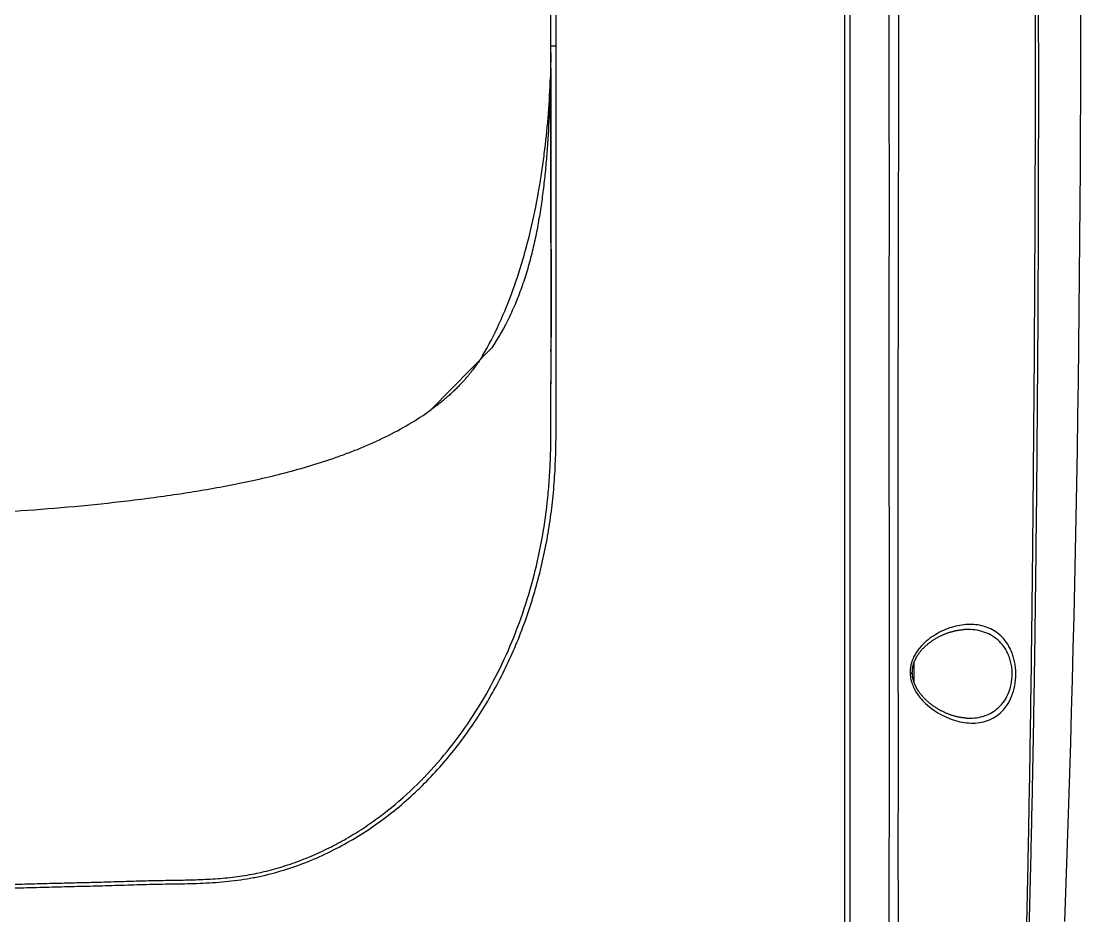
# Model space of a CAD drawing. Header units: millimetres. Extents: x 5828 to 6704, y 123 to 421.
# Drawn here: x 6341.45 to 6346.8, y 265.32 to 269.84 of the extents above; entities that cross this region are included whole.
import ezdxf

# ---------------------------------------------------------------- set-up
doc = ezdxf.new("R2010")
doc.units = ezdxf.units.MM
doc.layers.add('外形图', color=7, linetype='Continuous')

msp = doc.modelspace()

# ---------------------------------------------------------------- linework, layer by layer
at = {"layer": '外形图', "linetype": 'ByBlock'}
for p, q in [((6345.611, 261.085), (6345.611, 276.4787)), ((6344.126, 269.6744), (6344.126, 273.2209)), ((6344.1518, 269.7204), (6344.1518, 273.2232)), ((6344.1256, 269.684), (6344.1239, 269.5861)), ((6344.126, 269.6744), (6344.126, 269.7193)), ((6344.126, 269.6064), (6344.126, 269.6744)), ((6344.1239, 269.5861), (6344.1232, 269.5614)), ((6344.126, 269.6064), (6344.1258, 269.3848)), ((6344.1258, 269.3848), (6344.1256, 269.2073)), ((6344.1256, 269.2073), (6344.1256, 268.8796)), ((6344.1256, 268.8796), (6344.1267, 268.5063)), ((6344.1267, 268.5063), (6344.1267, 268.4094)), ((6344.1267, 268.4094), (6344.1265, 268.303)), ((6343.5208, 267.8802), (6343.8264, 268.1931)), ((6344.126, 268.1735), (6344.126, 268.1748)), ((6343.7569, 268.1167), (6343.7548, 268.1137)), ((6343.7597, 268.1209), (6343.7569, 268.1167)), ((6343.7623, 268.1247), (6343.7597, 268.1209)), ((6343.7646, 268.1281), (6343.7623, 268.1247)), ((6343.7667, 268.1313), (6343.7646, 268.1281)), ((6343.7685, 268.1341), (6343.7667, 268.1313)), ((6343.7702, 268.1367), (6343.7685, 268.1341)), ((6343.7718, 268.1391), (6343.7702, 268.1367)), ((6343.7731, 268.1413), (6343.7718, 268.1391)), ((6343.7744, 268.1433), (6343.7731, 268.1413)), ((6343.7759, 268.1458), (6343.7744, 268.1433)), ((6343.777, 268.1475), (6343.7759, 268.1458)), ((6343.778, 268.1491), (6343.777, 268.1475)), ((6343.7789, 268.1507), (6343.778, 268.1491)), ((6343.7799, 268.1523), (6343.7789, 268.1507)), ((6343.7806, 268.1535), (6343.7799, 268.1523)), ((6343.7266, 268.0756), (6343.7221, 268.0699)), ((6343.7308, 268.0811), (6343.7266, 268.0756)), ((6343.7347, 268.0861), (6343.7308, 268.0811)), ((6343.7383, 268.0909), (6343.7347, 268.0861)), ((6343.7416, 268.0953), (6343.7383, 268.0909)), ((6343.7447, 268.0995), (6343.7416, 268.0953)), ((6343.7475, 268.1034), (6343.7447, 268.0995)), ((6343.7501, 268.1071), (6343.7475, 268.1034)), ((6343.7525, 268.1105), (6343.7501, 268.1071)), ((6343.7548, 268.1137), (6343.7525, 268.1105)), ((6344.1256, 268.0162), (6344.1256, 268.0227)), ((6344.1256, 268.0113), (6344.1256, 268.0162)), ((6343.5286, 267.8859), (6343.5208, 267.8802)), ((6345.961, 266.5995), (6345.961, 266.5022))]:
    msp.add_line(p, q, dxfattribs=at)
for points in [[(6346.7232, 265.2914), (6346.7287, 265.4376), (6346.7341, 265.5855), (6346.7393, 265.7353), (6346.7443, 265.8869), (6346.7491, 266.0404), (6346.7538, 266.1957), (6346.7583, 266.3528), (6346.7626, 266.5117), (6346.7667, 266.6725), (6346.7706, 266.8351), (6346.7743, 266.9994), (6346.7778, 267.1656), (6346.7811, 267.3335), (6346.7842, 267.5031), (6346.7871, 267.6744), (6346.7898, 267.8475), (6346.7922, 268.0225), (6346.7945, 268.1996), (6346.7966, 268.3785), (6346.7984, 268.5588), (6346.8, 268.7399), (6346.8013, 268.921), (6346.8024, 269.1018), (6346.8033, 269.2816), (6346.804, 269.4599), (6346.8044, 269.6363), (6346.8045, 269.8106), (6346.8044, 269.983)], [(6344.1265, 268.303), (6344.126, 268.1878), (6344.1256, 268.0113)], [(6343.7221, 268.0699), (6343.7172, 268.0639), (6343.7147, 268.0607), (6343.712, 268.0575), (6343.7093, 268.0542), (6343.7065, 268.0509), (6343.7037, 268.0475), (6343.7007, 268.044), (6343.6977, 268.0405), (6343.6946, 268.0369), (6343.6914, 268.0333), (6343.6881, 268.0296), (6343.6848, 268.0259), (6343.6814, 268.0222), (6343.6779, 268.0184), (6343.6744, 268.0146), (6343.6708, 268.0108), (6343.6672, 268.007), (6343.6635, 268.0031), (6343.6597, 267.9992), (6343.6559, 267.9953), (6343.652, 267.9914), (6343.6481, 267.9875), (6343.6441, 267.9836), (6343.6401, 267.9796), (6343.636, 267.9757), (6343.6318, 267.9718), (6343.6276, 267.9678), (6343.6234, 267.9639), (6343.6191, 267.9599), (6343.6148, 267.956), (6343.6104, 267.952), (6343.606, 267.9481), (6343.6015, 267.9442), (6343.5969, 267.9402), (6343.5924, 267.9363), (6343.5878, 267.9324), (6343.5831, 267.9285), (6343.5784, 267.9246), (6343.5736, 267.9207), (6343.5688, 267.9168), (6343.5639, 267.9129), (6343.559, 267.909), (6343.5541, 267.9051), (6343.5491, 267.9013), (6343.544, 267.8974), (6343.5389, 267.8936), (6343.5338, 267.8897), (6343.5286, 267.8859)], [(6345.9528, 266.5453), (6345.9528, 266.5467), (6345.9527, 266.5482), (6345.9527, 266.5496), (6345.9527, 266.5511), (6345.9527, 266.5526), (6345.9528, 266.554), (6345.9528, 266.5555), (6345.9528, 266.557), (6345.9529, 266.5584), (6345.953, 266.5599), (6345.9531, 266.5614), (6345.9532, 266.5629), (6345.9533, 266.5643), (6345.9535, 266.5658), (6345.9536, 266.5673), (6345.9538, 266.5687), (6345.954, 266.5702), (6345.9542, 266.5717), (6345.9544, 266.5732), (6345.9547, 266.5747), (6345.9549, 266.5762), (6345.9552, 266.5777), (6345.9555, 266.5792), (6345.9558, 266.5807), (6345.9561, 266.5822), (6345.9565, 266.5837), (6345.9568, 266.5853), (6345.9572, 266.5868), (6345.9576, 266.5883), (6345.958, 266.5899), (6345.9585, 266.5914), (6345.9589, 266.593), (6345.9594, 266.5945), (6345.9599, 266.5961), (6345.9604, 266.5977), (6345.9609, 266.5993), (6345.9615, 266.6009), (6345.9621, 266.6025), (6345.9627, 266.6041), (6345.9633, 266.6057), (6345.9639, 266.6073), (6345.9646, 266.609), (6345.9653, 266.6106), (6345.966, 266.6123), (6345.9668, 266.6139), (6345.9675, 266.6156), (6345.9683, 266.6173), (6345.9692, 266.619), (6345.97, 266.6207), (6345.9709, 266.6224), (6345.9718, 266.6241), (6345.9727, 266.6259), (6345.9737, 266.6276), (6345.9747, 266.6293), (6345.9757, 266.6311), (6345.9767, 266.6329), (6345.9778, 266.6347), (6345.9789, 266.6364), (6345.9801, 266.6382), (6345.9812, 266.64), (6345.9825, 266.6419), (6345.9837, 266.6437), (6345.985, 266.6455), (6345.9863, 266.6474), (6345.9876, 266.6492), (6345.989, 266.6511), (6345.9904, 266.6529), (6345.9919, 266.6548), (6345.9934, 266.6567), (6345.9949, 266.6586), (6345.9965, 266.6605), (6345.9981, 266.6624), (6345.9998, 266.6643), (6346.0014, 266.6662), (6346.0032, 266.6681), (6346.0049, 266.67), (6346.0067, 266.6719), (6346.0086, 266.6739), (6346.0105, 266.6758), (6346.0124, 266.6777), (6346.0144, 266.6797), (6346.0164, 266.6816), (6346.0185, 266.6835), (6346.0206, 266.6855), (6346.0227, 266.6874), (6346.0249, 266.6893), (6346.0271, 266.6912), (6346.0294, 266.6932), (6346.0317, 266.6951), (6346.034, 266.697), (6346.0364, 266.6989), (6346.0388, 266.7008), (6346.0413, 266.7027), (6346.0438, 266.7046), (6346.0464, 266.7064), (6346.049, 266.7083), (6346.0516, 266.7102), (6346.0543, 266.712), (6346.057, 266.7138), (6346.0597, 266.7156), (6346.0625, 266.7174), (6346.0653, 266.7192), (6346.0681, 266.7209), (6346.071, 266.7227), (6346.0739, 266.7244), (6346.0768, 266.7261), (6346.0798, 266.7277), (6346.0828, 266.7294), (6346.0858, 266.731), (6346.0889, 266.7326), (6346.092, 266.7342), (6346.0951, 266.7357), (6346.0982, 266.7372), (6346.1013, 266.7387), (6346.1045, 266.7401), (6346.1077, 266.7416), (6346.1109, 266.743), (6346.1141, 266.7443), (6346.1173, 266.7456), (6346.1206, 266.7469), (6346.1238, 266.7482), (6346.1271, 266.7494), (6346.1304, 266.7506), (6346.1337, 266.7518), (6346.137, 266.7529), (6346.1403, 266.754), (6346.1436, 266.755), (6346.1469, 266.756), (6346.1502, 266.757), (6346.1535, 266.7579), (6346.1569, 266.7588), (6346.1602, 266.7597), (6346.1635, 266.7605), (6346.1668, 266.7613), (6346.1701, 266.762), (6346.1734, 266.7627), (6346.1767, 266.7634), (6346.18, 266.764), (6346.1833, 266.7646), (6346.1866, 266.7651), (6346.1898, 266.7656), (6346.1931, 266.766), (6346.1963, 266.7665), (6346.1996, 266.7668), (6346.2028, 266.7672), (6346.206, 266.7675), (6346.2092, 266.7677), (6346.2124, 266.768), (6346.2152, 266.7681)], [(6346.2262, 266.3199), (6346.2235, 266.3201), (6346.2205, 266.3203), (6346.2175, 266.3205), (6346.2145, 266.3208), (6346.2114, 266.3212), (6346.2084, 266.3215), (6346.2053, 266.3219), (6346.2022, 266.3224), (6346.1991, 266.3228), (6346.1959, 266.3233), (6346.1928, 266.3239), (6346.1897, 266.3245), (6346.1865, 266.3251), (6346.1834, 266.3258), (6346.1802, 266.3265), (6346.177, 266.3272), (6346.1738, 266.328), (6346.1707, 266.3288), (6346.1675, 266.3297), (6346.1643, 266.3306), (6346.1611, 266.3315), (6346.1578, 266.3325), (6346.1546, 266.3335), (6346.1514, 266.3346), (6346.1482, 266.3356), (6346.145, 266.3368), (6346.1418, 266.3379), (6346.1386, 266.3391), (6346.1354, 266.3403), (6346.1322, 266.3416), (6346.129, 266.3429), (6346.1258, 266.3442), (6346.1226, 266.3456), (6346.1194, 266.347), (6346.1163, 266.3484), (6346.1131, 266.3499), (6346.11, 266.3514), (6346.1069, 266.3529), (6346.1038, 266.3545), (6346.1007, 266.3561), (6346.0976, 266.3577), (6346.0946, 266.3593), (6346.0916, 266.361), (6346.0886, 266.3627), (6346.0856, 266.3644), (6346.0826, 266.3661), (6346.0797, 266.3679), (6346.0767, 266.3697), (6346.0739, 266.3715), (6346.071, 266.3733), (6346.0682, 266.3751), (6346.0654, 266.377), (6346.0626, 266.3789), (6346.0599, 266.3808), (6346.0572, 266.3827), (6346.0546, 266.3846), (6346.0519, 266.3865), (6346.0493, 266.3885), (6346.0468, 266.3905), (6346.0442, 266.3925), (6346.0418, 266.3944), (6346.0393, 266.3964), (6346.0369, 266.3984), (6346.0346, 266.4004), (6346.0322, 266.4024), (6346.03, 266.4044), (6346.0277, 266.4064), (6346.0255, 266.4084), (6346.0233, 266.4105), (6346.0212, 266.4125), (6346.0191, 266.4145), (6346.0171, 266.4165), (6346.0151, 266.4185), (6346.0131, 266.4205), (6346.0112, 266.4226), (6346.0093, 266.4246), (6346.0075, 266.4266), (6346.0056, 266.4286), (6346.0039, 266.4305), (6346.0022, 266.4325), (6346.0005, 266.4345), (6345.9988, 266.4365), (6345.9972, 266.4385), (6345.9956, 266.4404), (6345.9941, 266.4424), (6345.9926, 266.4443), (6345.9911, 266.4463), (6345.9897, 266.4482), (6345.9883, 266.4501), (6345.987, 266.452), (6345.9856, 266.4539), (6345.9844, 266.4558), (6345.9831, 266.4577), (6345.9819, 266.4595), (6345.9807, 266.4614), (6345.9795, 266.4632), (6345.9784, 266.4651), (6345.9773, 266.4669), (6345.9763, 266.4687), (6345.9752, 266.4705), (6345.9742, 266.4723), (6345.9733, 266.4741), (6345.9723, 266.4759), (6345.9714, 266.4776), (6345.9705, 266.4794), (6345.9697, 266.4811), (6345.9688, 266.4829), (6345.968, 266.4846), (6345.9673, 266.4863), (6345.9665, 266.488), (6345.9658, 266.4897), (6345.9651, 266.4914), (6345.9644, 266.493), (6345.9637, 266.4947), (6345.9631, 266.4963), (6345.9625, 266.498), (6345.9619, 266.4996), (6345.9613, 266.5012), (6345.9608, 266.5028), (6345.9602, 266.5044), (6345.9597, 266.506), (6345.9593, 266.5076), (6345.9588, 266.5092), (6345.9583, 266.5108), (6345.9579, 266.5123), (6345.9575, 266.5139), (6345.9571, 266.5155), (6345.9567, 266.517), (6345.9564, 266.5185), (6345.956, 266.5201), (6345.9557, 266.5216), (6345.9554, 266.5231), (6345.9551, 266.5246), (6345.9549, 266.5261), (6345.9546, 266.5276), (6345.9544, 266.5291), (6345.9542, 266.5306), (6345.954, 266.5321), (6345.9538, 266.5336), (6345.9536, 266.5351), (6345.9534, 266.5366), (6345.9533, 266.538), (6345.9532, 266.5395), (6345.9531, 266.541), (6345.953, 266.5424), (6345.9529, 266.5439), (6345.9528, 266.5453)]]:
    msp.add_lwpolyline(points, dxfattribs=at)
msp.add_arc((6377.1044, 268.0077), 32.9788, 179.71187, 179.97393, dxfattribs=at)
for points, knots in [([(6345.6381, 264.5778), (6345.6381, 264.6398), (6345.6381, 264.7638), (6345.638, 265.0119), (6345.638, 265.446), (6345.638, 266.0661), (6345.6379, 266.8103), (6345.6379, 267.5545), (6345.6378, 268.2987), (6345.6378, 269.0428), (6345.6377, 269.787), (6345.6376, 270.5312), (6345.6376, 271.2754), (6345.6375, 272.0196), (6345.6375, 272.6397), (6345.6375, 273.1358), (6345.6374, 273.5079), (6345.6374, 273.88), (6345.6375, 274.2521), (6345.6376, 274.5622), (6345.6376, 274.8102), (6345.6377, 274.9963), (6345.6377, 275.1823), (6345.6377, 275.3684), (6345.6377, 275.5544), (6345.6378, 275.7095), (6345.6378, 275.8335), (6345.6378, 275.9265), (6345.6378, 276.0195), (6345.6378, 276.0971), (6345.6378, 276.1591), (6345.6378, 276.2056), (6345.6378, 276.2521), (6345.6378, 276.2986), (6345.6377, 276.3374), (6345.6377, 276.3684), (6345.6377, 276.3916), (6345.6377, 276.4149), (6345.6377, 276.4343), (6345.6377, 276.4498), (6345.6377, 276.4595), (6345.6377, 276.4672), (6345.6377, 276.473), (6345.6377, 276.4779), (6345.6377, 276.4813), (6345.6377, 276.4832), (6345.6377, 276.4842), (6345.6377, 276.4846)], [0, 0, 0, 0, 0.015625, 0.03125, 0.0625, 0.125, 0.1875, 0.25, 0.3125, 0.375, 0.4375, 0.5, 0.5625, 0.625, 0.6875, 0.71875, 0.75, 0.78125, 0.8125, 0.84375, 0.859375, 0.875, 0.890625, 0.90625, 0.921875, 0.9375, 0.945313, 0.953125, 0.960938, 0.96875, 0.972656, 0.976563, 0.980469, 0.984375, 0.988281, 0.990234, 0.992188, 0.994141, 0.996094, 0.99707, 0.998047, 0.998535, 0.999023, 0.999512, 0.999756, 0.999878, 1, 1, 1, 1]), ([(6345.835, 264.7233), (6345.8353, 264.7937), (6345.8357, 264.9346), (6345.8359, 265.1458), (6345.8361, 265.3571), (6345.8364, 265.6388), (6345.8369, 265.991), (6345.8373, 266.4136), (6345.8371, 266.8362), (6345.8364, 267.3997), (6345.8361, 268.1041), (6345.8367, 268.8084), (6345.8365, 269.3718), (6345.8357, 269.7239), (6345.8348, 270.0055), (6345.8337, 270.2871), (6345.8322, 270.639), (6345.8314, 271.0612), (6345.8317, 271.4833), (6345.8324, 271.8349), (6345.8322, 272.116), (6345.8315, 272.3269), (6345.8305, 272.5376), (6345.8298, 272.7132), (6345.8296, 272.8537), (6345.8297, 272.959), (6345.8299, 273.0642), (6345.83, 273.1694), (6345.8298, 273.2747), (6345.8291, 273.3799), (6345.8283, 273.4852), (6345.8275, 273.5903), (6345.8274, 273.6954), (6345.8277, 273.8348), (6345.8283, 273.9735), (6345.8282, 274.1113), (6345.828, 274.2135), (6345.8278, 274.3147), (6345.8278, 274.4473), (6345.8281, 274.6097), (6345.8287, 274.8001), (6345.8293, 274.9839), (6345.8298, 275.1602), (6345.83, 275.3282), (6345.8302, 275.487), (6345.8305, 275.636), (6345.8309, 275.7743), (6345.8315, 275.9015), (6345.832, 276.0169), (6345.8325, 276.1056), (6345.8328, 276.1703), (6345.8329, 276.214), (6345.833, 276.2544), (6345.8331, 276.2915), (6345.8331, 276.3252), (6345.8332, 276.3555), (6345.8332, 276.3822), (6345.8333, 276.4023), (6345.8334, 276.4166), (6345.8334, 276.426), (6345.8335, 276.4345), (6345.8335, 276.4422), (6345.8336, 276.4489), (6345.8337, 276.4547), (6345.8338, 276.4596), (6345.8338, 276.4632), (6345.8339, 276.4656), (6345.8339, 276.467), (6345.8339, 276.4683), (6345.834, 276.4693), (6345.834, 276.47), (6345.834, 276.4704), (6345.834, 276.4707), (6345.8341, 276.4709), (6345.8341, 276.471), (6345.8341, 276.4711), (6345.8341, 276.4711), (6345.8341, 276.4711)], [0, 0, 0, 0, 0.017981, 0.035965, 0.053949, 0.071934, 0.107904, 0.143878, 0.179853, 0.215829, 0.287778, 0.35972, 0.395686, 0.43165, 0.44963, 0.467609, 0.503561, 0.539502, 0.575427, 0.611335, 0.629283, 0.647229, 0.665172, 0.683109, 0.692074, 0.701036, 0.709994, 0.718952, 0.727909, 0.736868, 0.745827, 0.754782, 0.763727, 0.77265, 0.790377, 0.799153, 0.807854, 0.81647, 0.824991, 0.841712, 0.857944, 0.873614, 0.888647, 0.90297, 0.916513, 0.92921, 0.941004, 0.951843, 0.961682, 0.970482, 0.97448, 0.978203, 0.981647, 0.984806, 0.987675, 0.990252, 0.992531, 0.99451, 0.995386, 0.996186, 0.99691, 0.997559, 0.998131, 0.998627, 0.999046, 0.99939, 0.999533, 0.999657, 0.999762, 0.999847, 0.999914, 0.99994, 0.999962, 0.999978, 0.99999, 0.999997, 1, 1, 1, 1]), ([(6345.8831, 264.7227), (6345.8832, 264.8632), (6345.8827, 265.074), (6345.8822, 265.3551), (6345.8819, 265.566), (6345.882, 265.7768), (6345.8821, 266.0579), (6345.8821, 266.4093), (6345.8817, 266.831), (6345.8813, 267.2528), (6345.8813, 267.6745), (6345.8818, 268.0961), (6345.8826, 268.5178), (6345.8835, 268.9394), (6345.8841, 269.361), (6345.884, 269.7826), (6345.8832, 270.2041), (6345.8823, 270.6255), (6345.8824, 270.9766), (6345.883, 271.2573), (6345.8841, 271.538), (6345.8854, 271.8186), (6345.8861, 272.0991), (6345.8861, 272.3094), (6345.8857, 272.5197), (6345.8854, 272.7299), (6345.8858, 272.9051), (6345.8865, 273.0451), (6345.887, 273.1501), (6345.8873, 273.255), (6345.8871, 273.36), (6345.8866, 273.465), (6345.8861, 273.57), (6345.8861, 273.6748), (6345.8864, 273.7794), (6345.8869, 273.8835), (6345.8872, 273.9872), (6345.8871, 274.0901), (6345.8868, 274.1922), (6345.8865, 274.2933), (6345.8863, 274.4259), (6345.8863, 274.5882), (6345.8866, 274.7787), (6345.8868, 274.9626), (6345.8868, 275.139), (6345.8865, 275.3073), (6345.886, 275.4664), (6345.8856, 275.6157), (6345.8854, 275.7544), (6345.8853, 275.882), (6345.8852, 275.9978), (6345.8851, 276.0868), (6345.8849, 276.1517), (6345.8848, 276.1957), (6345.8846, 276.2363), (6345.8844, 276.2735), (6345.8841, 276.3074), (6345.8839, 276.3377), (6345.8837, 276.3646), (6345.8836, 276.3848), (6345.8836, 276.3992), (6345.8835, 276.4086), (6345.8835, 276.4172), (6345.8835, 276.4248), (6345.8835, 276.4316), (6345.8835, 276.4374), (6345.8835, 276.4424), (6345.8835, 276.4459), (6345.8835, 276.4483), (6345.8836, 276.4498), (6345.8836, 276.451), (6345.8836, 276.452), (6345.8836, 276.4527), (6345.8836, 276.4531), (6345.8836, 276.4534), (6345.8836, 276.4536), (6345.8836, 276.4537), (6345.8836, 276.4538), (6345.8836, 276.4538), (6345.8836, 276.4538)], [0, 0, 0, 0, 0.03594, 0.053912, 0.071884, 0.089856, 0.107828, 0.143775, 0.179723, 0.215671, 0.251619, 0.287565, 0.323508, 0.359449, 0.395387, 0.431322, 0.467252, 0.503175, 0.539086, 0.557035, 0.57498, 0.610857, 0.628789, 0.646719, 0.664646, 0.682567, 0.700477, 0.709427, 0.718376, 0.727324, 0.736274, 0.745225, 0.754172, 0.76311, 0.772029, 0.780916, 0.789755, 0.798534, 0.80724, 0.815862, 0.824391, 0.841131, 0.857388, 0.873088, 0.888158, 0.902522, 0.916111, 0.928857, 0.9407, 0.951588, 0.961475, 0.970321, 0.974341, 0.978085, 0.981548, 0.984725, 0.987612, 0.990204, 0.992497, 0.994487, 0.995368, 0.996173, 0.996902, 0.997553, 0.998128, 0.998626, 0.999047, 0.999392, 0.999535, 0.999659, 0.999764, 0.99985, 0.999916, 0.999942, 0.999963, 0.99998, 0.999991, 0.999998, 1, 1, 1, 1]), ([(6346.6145, 275.6383), (6346.6145, 275.6383), (6346.6145, 275.6383), (6346.6143, 275.6384), (6346.6141, 275.6381), (6346.6139, 275.6377), (6346.6137, 275.637), (6346.6134, 275.636), (6346.6132, 275.6348), (6346.6128, 275.6332), (6346.6125, 275.6314), (6346.6121, 275.6294), (6346.6115, 275.6261), (6346.6107, 275.6213), (6346.6097, 275.6146), (6346.6086, 275.607), (6346.6074, 275.5982), (6346.6061, 275.5883), (6346.6047, 275.5774), (6346.6026, 275.5607), (6346.5999, 275.5372), (6346.5963, 275.5059), (6346.5925, 275.4705), (6346.5884, 275.4311), (6346.5841, 275.3877), (6346.5779, 275.3223), (6346.5699, 275.2313), (6346.5606, 275.1117), (6346.5515, 274.9788), (6346.543, 274.8335), (6346.5357, 274.677), (6346.5299, 274.5103), (6346.5259, 274.335), (6346.5239, 274.1523), (6346.5241, 273.9961), (6346.5256, 273.8686), (6346.528, 273.7386), (6346.5316, 273.6079), (6346.5351, 273.4769), (6346.5384, 273.3457), (6346.542, 273.1817), (6346.5461, 272.9848), (6346.55, 272.7878), (6346.5548, 272.5249), (6346.5598, 272.1961), (6346.5644, 271.8013), (6346.5681, 271.4063), (6346.5709, 271.0109), (6346.5729, 270.6153), (6346.5739, 270.2194), (6346.5741, 269.8234), (6346.5737, 269.4271), (6346.5728, 269.0307), (6346.5712, 268.6341), (6346.5683, 268.1051), (6346.5641, 267.5759), (6346.5589, 267.0466), (6346.5542, 266.6495), (6346.5486, 266.2523), (6346.5419, 265.8552), (6346.5353, 265.5243), (6346.5296, 265.2595), (6346.525, 265.061), (6346.5202, 264.8624), (6346.513, 264.5977), (6346.5068, 264.3993), (6346.5028, 264.2669)], [0, 0, 0, 0, 0.00001, 0.000018, 0.000039, 0.000081, 0.000146, 0.000235, 0.000348, 0.000485, 0.000646, 0.000831, 0.001041, 0.001531, 0.002118, 0.002802, 0.00358, 0.004455, 0.005424, 0.006487, 0.008891, 0.011663, 0.014796, 0.018282, 0.022115, 0.026287, 0.035616, 0.046191, 0.05793, 0.070748, 0.084556, 0.099252, 0.114716, 0.130813, 0.147424, 0.155892, 0.164447, 0.181708, 0.190362, 0.199016, 0.216316, 0.233622, 0.250946, 0.26828, 0.302961, 0.337658, 0.372384, 0.40714, 0.441919, 0.476714, 0.511528, 0.54636, 0.581207, 0.616067, 0.650938, 0.720712, 0.755614, 0.790523, 0.825435, 0.860349, 0.895264, 0.912722, 0.930179, 0.947635, 0.965092, 1, 1, 1, 1]), ([(6346.6263, 275.5971), (6346.6263, 275.5974), (6346.6263, 275.5977), (6346.6262, 275.5981), (6346.6261, 275.5983), (6346.626, 275.5985), (6346.6258, 275.5984), (6346.6257, 275.5983), (6346.6257, 275.5981), (6346.6256, 275.5979), (6346.6255, 275.5977), (6346.6253, 275.5972), (6346.6252, 275.5967), (6346.6249, 275.5958), (6346.6247, 275.5946), (6346.6244, 275.5933), (6346.6241, 275.5919), (6346.6238, 275.5906), (6346.6236, 275.5892), (6346.6233, 275.5879), (6346.623, 275.586), (6346.6226, 275.5838), (6346.6222, 275.581), (6346.6216, 275.5774), (6346.6209, 275.5728), (6346.6201, 275.5673), (6346.6193, 275.5619), (6346.6183, 275.5546), (6346.617, 275.5454), (6346.6151, 275.5308), (6346.6127, 275.5125), (6346.61, 275.4905), (6346.6065, 275.4612), (6346.6024, 275.4245), (6346.5976, 275.3805), (6346.593, 275.3364), (6346.5887, 275.2923), (6346.5832, 275.2336), (6346.5767, 275.16), (6346.5696, 275.0717), (6346.5632, 274.9834), (6346.5554, 274.8655), (6346.5473, 274.7181), (6346.5401, 274.5411), (6346.5354, 274.364), (6346.5329, 274.1869), (6346.5326, 274.0097), (6346.5343, 273.8621), (6346.5368, 273.744), (6346.5392, 273.6554), (6346.5418, 273.5669), (6346.5452, 273.4488), (6346.5491, 273.3013), (6346.5532, 273.1242), (6346.5572, 272.947), (6346.5609, 272.7699), (6346.5645, 272.5928), (6346.5688, 272.3566), (6346.5734, 272.0614), (6346.5779, 271.7071), (6346.5817, 271.3528), (6346.5847, 270.9985), (6346.5879, 270.5261), (6346.5899, 269.9356), (6346.5901, 269.2269), (6346.5882, 268.5183), (6346.5838, 267.8097), (6346.578, 267.2192), (6346.5721, 266.7468), (6346.5667, 266.3925), (6346.5604, 266.0383), (6346.5528, 265.684), (6346.5457, 265.3888), (6346.5396, 265.1527), (6346.5348, 264.9756), (6346.5296, 264.7985), (6346.524, 264.6215), (6346.5179, 264.4444), (6346.5137, 264.3264), (6346.5117, 264.2674)], [0, 0, 0, 0, 0.000061, 0.000092, 0.000107, 0.000122, 0.000137, 0.000153, 0.000168, 0.000183, 0.000214, 0.000244, 0.000305, 0.000366, 0.000488, 0.00061, 0.000732, 0.000855, 0.000977, 0.001099, 0.001221, 0.001465, 0.001709, 0.001953, 0.002441, 0.00293, 0.003418, 0.003906, 0.004883, 0.005859, 0.007813, 0.009766, 0.011719, 0.015625, 0.019531, 0.023438, 0.027344, 0.03125, 0.039063, 0.046875, 0.054688, 0.0625, 0.078125, 0.09375, 0.109375, 0.125, 0.140625, 0.156249, 0.164062, 0.171874, 0.179687, 0.187499, 0.203124, 0.218749, 0.234374, 0.249999, 0.265625, 0.28125, 0.3125, 0.34375, 0.375, 0.40625, 0.4375, 0.5, 0.5625, 0.625, 0.6875, 0.75, 0.78125, 0.8125, 0.84375, 0.875, 0.90625, 0.921875, 0.9375, 0.953125, 0.96875, 0.984375, 1, 1, 1, 1]), ([(6339.376, 265.4078), (6339.4609, 265.4101), (6339.6307, 265.4145), (6339.8853, 265.4211), (6340.1399, 265.4278), (6340.3946, 265.4345), (6340.6492, 265.4414), (6340.8614, 265.4468), (6341.0312, 265.4511), (6341.1585, 265.4543), (6341.2858, 265.4577), (6341.4131, 265.4612), (6341.5404, 265.4647), (6341.6677, 265.4679), (6341.795, 265.4709), (6341.9011, 265.4739), (6341.986, 265.4765), (6342.0496, 265.4784), (6342.1133, 265.48), (6342.177, 265.4812), (6342.2406, 265.4822), (6342.3043, 265.4834), (6342.3679, 265.4854), (6342.4315, 265.4889), (6342.495, 265.4944), (6342.5582, 265.5022), (6342.6211, 265.5128), (6342.7042, 265.5305), (6342.8065, 265.5595), (6342.9257, 265.6046), (6343.0411, 265.659), (6343.152, 265.7219), (6343.258, 265.7927), (6343.3587, 265.8709), (6343.4538, 265.9559), (6343.5726, 266.0773), (6343.7062, 266.243), (6343.842, 266.4591), (6343.9345, 266.6506), (6343.996, 266.8089), (6344.036, 266.9299), (6344.07, 267.0526), (6344.098, 267.1769), (6344.1201, 267.3024), (6344.1335, 267.4077), (6344.1412, 267.4923), (6344.1471, 267.577), (6344.1512, 267.6831), (6344.1519, 267.7892), (6344.1518, 267.8741), (6344.1516, 267.9378), (6344.1514, 268.0014), (6344.1514, 268.0651), (6344.1516, 268.1288), (6344.152, 268.2137), (6344.1524, 268.3198), (6344.1526, 268.4471), (6344.1524, 268.5745), (6344.152, 268.7018), (6344.1516, 268.8291), (6344.1513, 268.9989), (6344.1514, 269.2111), (6344.1518, 269.4657), (6344.1518, 269.6355), (6344.1518, 269.7204)], [0, 0, 0, 0, 0.031253, 0.062506, 0.093759, 0.125011, 0.156263, 0.187514, 0.20314, 0.218765, 0.234391, 0.250016, 0.265641, 0.281266, 0.296891, 0.312516, 0.320328, 0.328141, 0.335953, 0.343765, 0.351578, 0.35939, 0.367202, 0.375017, 0.382832, 0.390646, 0.398461, 0.406278, 0.421908, 0.437536, 0.453167, 0.468795, 0.484424, 0.500053, 0.515685, 0.531315, 0.562562, 0.593806, 0.625048, 0.640673, 0.656298, 0.671923, 0.687548, 0.703173, 0.718798, 0.726611, 0.734423, 0.750048, 0.765672, 0.773484, 0.781296, 0.789108, 0.79692, 0.804732, 0.812544, 0.828167, 0.84379, 0.859413, 0.875036, 0.890658, 0.90628, 0.937522, 0.968763, 1, 1, 1, 1]), ([(6344.126, 269.7193), (6344.126, 269.7194), (6344.1264, 269.7195), (6344.1267, 269.7196), (6344.1271, 269.7196), (6344.1277, 269.7197), (6344.1284, 269.7198), (6344.1292, 269.7198), (6344.13, 269.7199), (6344.1311, 269.7199), (6344.1324, 269.72), (6344.134, 269.7201), (6344.1356, 269.7201), (6344.1373, 269.7202), (6344.1394, 269.7202), (6344.1421, 269.7203), (6344.1454, 269.7203), (6344.1486, 269.7204), (6344.1508, 269.7204), (6344.1518, 269.7204)], [0, 0, 0, 0, 0.015056, 0.030681, 0.046314, 0.061948, 0.093216, 0.124484, 0.155753, 0.187021, 0.249558, 0.312095, 0.374631, 0.437168, 0.499705, 0.624779, 0.749853, 0.874926, 1, 1, 1, 1]), ([(6344.1239, 269.5864), (6344.1227, 269.5262), (6344.1192, 269.406), (6344.1113, 269.2559), (6344.1019, 269.1361), (6344.0932, 269.0466), (6344.0825, 268.9572), (6344.0695, 268.8682), (6344.0537, 268.7794), (6344.0347, 268.6913), (6344.0121, 268.6038), (6343.9852, 268.5175), (6343.9537, 268.4327), (6343.9049, 268.3223), (6343.8601, 268.2432), (6343.8264, 268.1931)], [0, 0, 0, 0, 0.125044, 0.249971, 0.312307, 0.374604, 0.436917, 0.499278, 0.561677, 0.624131, 0.686674, 0.749273, 0.811913, 0.874628, 1, 1, 1, 1]), ([(6344.126, 268.1748), (6344.1262, 268.2345), (6344.1268, 268.3538), (6344.1267, 268.5327), (6344.1261, 268.7117), (6344.1256, 268.8907), (6344.1254, 269.0696), (6344.1256, 269.2485), (6344.1259, 269.4275), (6344.126, 269.5468), (6344.126, 269.6064)], [0, 0, 0, 0, 0.125012, 0.250023, 0.375032, 0.500038, 0.625038, 0.750032, 0.87502, 1, 1, 1, 1]), ([(6343.7805, 268.1535), (6343.8112, 268.2061), (6343.8672, 268.3146), (6343.9361, 268.4841), (6343.9918, 268.6586), (6344.0362, 268.8363), (6344.0649, 268.9863), (6344.0835, 269.1068), (6344.0994, 269.2271), (6344.1143, 269.3782), (6344.1211, 269.4995), (6344.1232, 269.5602)], [0, 0, 0, 0, 0.125044, 0.250035, 0.375224, 0.50062, 0.62596, 0.688484, 0.750823, 0.875165, 1, 1, 1, 1]), ([(6339.376, 265.4265), (6339.5095, 265.43), (6339.7764, 265.4369), (6340.11, 265.4456), (6340.3769, 265.4527), (6340.5771, 265.4581), (6340.7772, 265.4633), (6340.9774, 265.4684), (6341.1776, 265.4734), (6341.3444, 265.4779), (6341.4778, 265.4817), (6341.5779, 265.4843), (6341.678, 265.4868), (6341.7781, 265.4892), (6341.8614, 265.4914), (6341.9282, 265.4934), (6341.9782, 265.4949), (6342.0282, 265.4964), (6342.0783, 265.4978), (6342.1283, 265.4989), (6342.1784, 265.4998), (6342.2284, 265.5007), (6342.2951, 265.5018), (6342.3786, 265.5041), (6342.4785, 265.5108), (6342.5779, 265.5233), (6342.6762, 265.5428), (6342.7729, 265.5692), (6342.8675, 265.6023), (6342.9597, 265.6415), (6343.0493, 265.6863), (6343.1361, 265.7364), (6343.2198, 265.7915), (6343.3269, 265.8713), (6343.4522, 265.982), (6343.5876, 266.1298), (6343.708, 266.2901), (6343.8131, 266.4607), (6343.9029, 266.6399), (6343.9772, 266.826), (6344.0363, 267.0174), (6344.0805, 267.2128), (6344.105, 267.378), (6344.1172, 267.5109), (6344.1219, 267.5942), (6344.1242, 267.6609), (6344.1256, 267.7276), (6344.1261, 267.8111), (6344.1258, 267.9112), (6344.1256, 267.9779), (6344.1256, 268.0113)], [0, 0, 0, 0, 0.06251, 0.125019, 0.156273, 0.187527, 0.218781, 0.250034, 0.281287, 0.312539, 0.328165, 0.343792, 0.359418, 0.375043, 0.390669, 0.398482, 0.406295, 0.414108, 0.42192, 0.429733, 0.437546, 0.445359, 0.453172, 0.468797, 0.484428, 0.500055, 0.515687, 0.531319, 0.546948, 0.562578, 0.578208, 0.593835, 0.609462, 0.625088, 0.656332, 0.687573, 0.718817, 0.750056, 0.781294, 0.812534, 0.843773, 0.875014, 0.906257, 0.92188, 0.937504, 0.945316, 0.953128, 0.968752, 0.984376, 1, 1, 1, 1]), ([(6341.4476, 267.3693), (6341.5374, 267.3756), (6341.7168, 267.3901), (6341.9854, 267.418), (6342.2084, 267.4476), (6342.3861, 267.4763), (6342.5189, 267.5007), (6342.6509, 267.5285), (6342.7821, 267.5602), (6342.912, 267.5965), (6343.019, 267.6312), (6343.1036, 267.6621), (6343.1873, 267.6952), (6343.2901, 267.7411), (6343.4091, 267.8048), (6343.4844, 267.8539), (6343.5208, 267.8802)], [0, 0, 0, 0, 0.125059, 0.250107, 0.375138, 0.437656, 0.500164, 0.562659, 0.625144, 0.687615, 0.750101, 0.781374, 0.812669, 0.875221, 0.937643, 1, 1, 1, 1]), ([(6339.376, 267.3129), (6339.3868, 267.3129), (6339.403, 267.3129), (6339.4246, 267.313), (6339.4408, 267.3131), (6339.457, 267.3132), (6339.4786, 267.3132), (6339.5001, 267.3129), (6339.5217, 267.3128), (6339.5433, 267.3128), (6339.5703, 267.313), (6339.6027, 267.313), (6339.6351, 267.3131), (6339.6675, 267.3133), (6339.6999, 267.3133), (6339.7323, 267.3133), (6339.7646, 267.3137), (6339.797, 267.3145), (6339.8401, 267.3153), (6339.8833, 267.3155), (6339.9265, 267.3157), (6339.9697, 267.316), (6340.0237, 267.3166), (6340.0884, 267.3174), (6340.1532, 267.3182), (6340.218, 267.3193), (6340.3043, 267.3208), (6340.4123, 267.3231), (6340.5418, 267.3264), (6340.7145, 267.3316), (6340.9302, 267.3398), (6341.189, 267.3524), (6341.3614, 267.3631), (6341.4476, 267.3693)], [0, 0, 0, 0, 0.015625, 0.023438, 0.031252, 0.039064, 0.046874, 0.062489, 0.070299, 0.078112, 0.09374, 0.109367, 0.124992, 0.140618, 0.156247, 0.171875, 0.187491, 0.203098, 0.218708, 0.249959, 0.265589, 0.281215, 0.312465, 0.343718, 0.374971, 0.406223, 0.437476, 0.499982, 0.562487, 0.624991, 0.749996, 0.874997, 1, 1, 1, 1]), ([(6346.4761, 266.5444), (6346.4761, 266.5536), (6346.4752, 266.5719), (6346.4715, 266.5989), (6346.4655, 266.6249), (6346.4574, 266.6495), (6346.4474, 266.6723), (6346.4321, 266.6996), (6346.4093, 266.7291), (6346.3767, 266.7567), (6346.3409, 266.7764), (6346.3028, 266.7887), (6346.2633, 266.7943), (6346.2228, 266.7939), (6346.1818, 266.7879), (6346.1407, 266.7765), (6346.1, 266.7598), (6346.0601, 266.7376), (6346.0221, 266.7093), (6345.9874, 266.6743), (6345.9686, 266.6462), (6345.961, 266.6309)], [0, 0, 0, 0, 0.038216, 0.075973, 0.112876, 0.148608, 0.183019, 0.216067, 0.278242, 0.336383, 0.39204, 0.446665, 0.501386, 0.556992, 0.613998, 0.672728, 0.733403, 0.796202, 0.861339, 0.929127, 1, 1, 1, 1]), ([(6346.4577, 266.5443), (6346.4577, 266.5537), (6346.4565, 266.5724), (6346.452, 266.5997), (6346.4446, 266.6256), (6346.4347, 266.6497), (6346.4226, 266.6716), (6346.4043, 266.6972), (6346.3773, 266.7237), (6346.34, 266.7467), (6346.2998, 266.7613), (6346.2579, 266.7685), (6346.2294, 266.7689), (6346.2152, 266.7681)], [0, 0, 0, 0, 0.075462, 0.149796, 0.222085, 0.291763, 0.358621, 0.422769, 0.544126, 0.659543, 0.772439, 0.885371, 1, 1, 1, 1]), ([(6345.961, 266.6309), (6345.9545, 266.6179), (6345.9467, 266.5969), (6345.9419, 266.5676), (6345.9415, 266.5525), (6345.9418, 266.5449)], [0, 0, 0, 0, 0.492726, 0.745342, 1, 1, 1, 1]), ([(6345.9528, 266.5453), (6345.9526, 266.5453), (6345.9521, 266.5453), (6345.9512, 266.5453), (6345.9496, 266.5452), (6345.9473, 266.5451), (6345.9445, 266.545), (6345.9427, 266.545), (6345.9418, 266.5449)], [0, 0, 0, 0, 0.062496, 0.124996, 0.249997, 0.499998, 0.749999, 1, 1, 1, 1]), ([(6345.9418, 266.5449), (6345.9422, 266.5348), (6345.9448, 266.5147), (6345.9538, 266.486), (6345.9666, 266.4595), (6345.9873, 266.4277), (6346.0181, 266.3936), (6346.0596, 266.3603), (6346.1032, 266.3341), (6346.1478, 266.3144), (6346.1926, 266.3012), (6346.2372, 266.2945), (6346.281, 266.2948), (6346.3234, 266.303), (6346.3637, 266.32), (6346.4005, 266.3467), (6346.4322, 266.3836), (6346.4569, 266.4303), (6346.4727, 266.485), (6346.4762, 266.5243), (6346.4761, 266.5444)], [0, 0, 0, 0, 0.037602, 0.074739, 0.111123, 0.146657, 0.21515, 0.280614, 0.343303, 0.403382, 0.461009, 0.516425, 0.570081, 0.622766, 0.675744, 0.730775, 0.789871, 0.854655, 0.925367, 1, 1, 1, 1]), ([(6346.2262, 266.3199), (6346.24, 266.3192), (6346.2675, 266.3197), (6346.3081, 266.3271), (6346.3468, 266.3421), (6346.3825, 266.3656), (6346.4136, 266.3984), (6346.4383, 266.4403), (6346.4542, 266.49), (6346.4578, 266.526), (6346.4577, 266.5443)], [0, 0, 0, 0, 0.113785, 0.225596, 0.337456, 0.45236, 0.574033, 0.705898, 0.849047, 1, 1, 1, 1])]:
    msp.add_open_spline(points, degree=3, knots=knots, dxfattribs=at)

doc.saveas('drawing.dxf')
